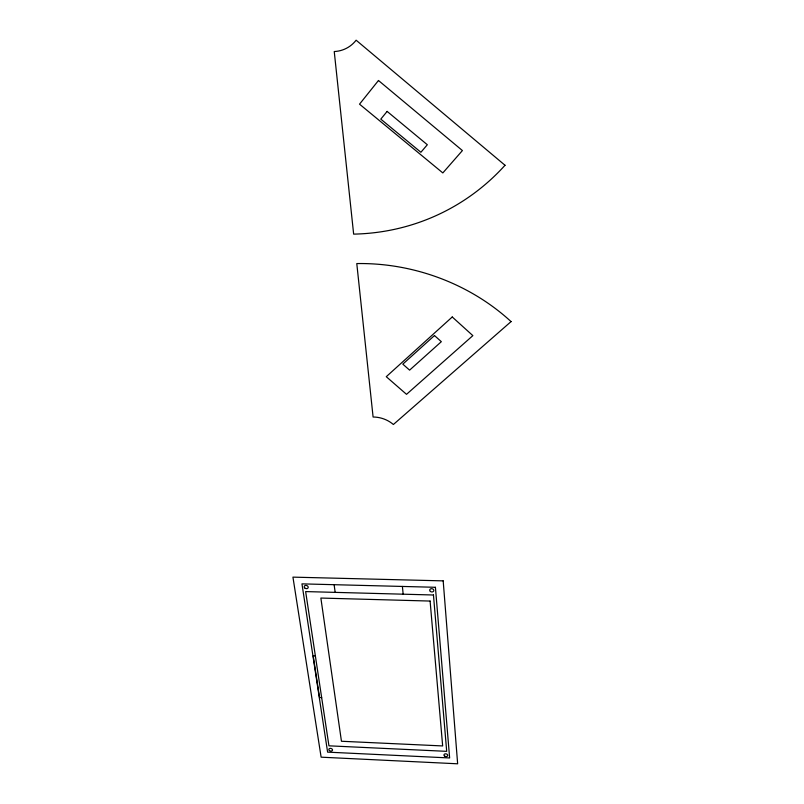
<?xml version="1.0" encoding="UTF-8"?>
<svg xmlns="http://www.w3.org/2000/svg" width="804" height="804" viewBox="0 0 804 804"><rect width="100%" height="100%" fill="white"/><g stroke="black" fill="none" stroke-linecap="round" stroke-linejoin="round"><path stroke-width="1.21" d="M315.369 655.984L313.208 655.903L319.54 697.5L321.66 697.591M334.122 584.689L335.167 592.367M402.392 586.448L403.166 594.186M378.473 80.49L359.529 104.158L442.833 172.93L462.411 150.559L378.473 80.49M387.126 111.404L380.794 119.133L420.904 152.268L427.326 144.74L387.126 111.404M452.25 316.977L386.272 376.694L406.522 394.332L472.852 335.63L452.25 316.977M434.482 335.539L402.814 364.152L409.608 370.131L441.336 341.68L434.482 335.539M511.063 321.6L393.387 424.502A26.854 22.432 16.7 0 0 373.096 417.015L356.785 263.571A192.005 160.911 16.7 0 1 511.063 321.6M443.185 580.87L292.937 577.131L321.128 757.177L457.647 763.8L443.185 580.87M435.416 587.292L301.962 583.865L327.61 752.132L449.637 757.961L435.416 587.292M433.456 595L305.641 591.583L328.947 745.821L446.702 751.348L433.456 595M430.1 601.06L320.866 598.055L341.449 741.258L442.662 745.941L430.1 601.06M505.023 165.272L356.122 40.2A33.657 31.195 61.1 0 1 334.243 51.536L353.649 234.125A241.662 223.834 62.9 0 0 505.023 165.272M304.716 587.925A2.05 1.578 17.5 0 0 308.123 587.744A2.05 1.578 17.5 0 0 305.771 585.402A2.05 1.578 17.5 0 0 304.716 587.925M329.399 750.524A1.879 1.317 14.6 0 0 332.484 750.293A1.879 1.317 14.6 0 0 330.183 748.373A1.879 1.317 14.6 0 0 329.399 750.524M430.361 591.402A2.09 1.628 11.7 0 0 433.788 590.829A2.09 1.628 11.7 0 0 431.145 588.699A2.09 1.628 11.7 0 0 430.361 591.402M444.652 756.152A1.909 1.357 10.7 0 0 447.707 755.579A1.909 1.357 10.7 0 0 445.145 753.861A1.909 1.357 10.7 0 0 444.652 756.152"/></g></svg>
